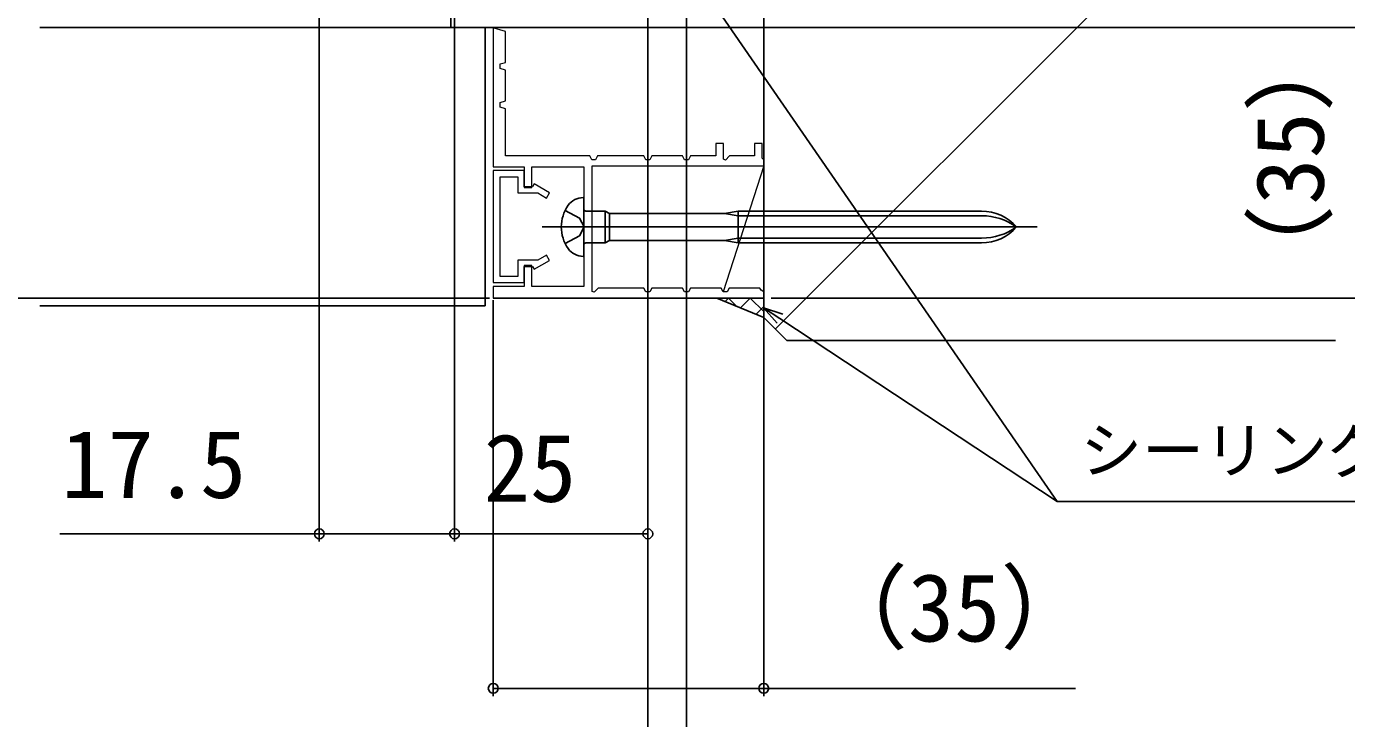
# Model space of a CAD drawing. Units: millimetres, scale not verified. Extents: x -525 to 525, y -783 to 779.
# Drawn here: x 101.4 to 272.2, y -655.2 to -565.6 of the extents above; entities that cross this region are included whole.
import ezdxf
from ezdxf.enums import TextEntityAlignment as Align

# ---------------------------------------------------------------- set-up
doc = ezdxf.new("R2010")
doc.units = ezdxf.units.MM
doc.header["$LTSCALE"] = 4
doc.layers.add('0-2_YKK_11', color=211, linetype='Continuous', lineweight=18)
for name, color, linetype in [('0-4_YKK_12', 2, 'Continuous'), ('0-5_YKK_13', 4, 'Continuous'), ('0-7_YKK_D', 6, 'Continuous'), ('0-9_YSS_K', 3, 'Continuous'), ('0-A_YSS_KE', 3, 'Continuous')]:
    doc.layers.add(name, color=color, linetype=linetype)
doc.styles.add('ＭＳ ゴシック', font='')
doc.styles.get('ＭＳ ゴシック').set_extended_font_data('MS Gothic')

msp = doc.modelspace()

# ---------------------------------------------------------------- linework, layer by layer
at = {"layer": '0-2_YKK_11'}
for points in [[(181.837, -565.747), (181.837, -539.297), (180.637, -539.297)], [(156.837, -547.947), (156.837, -565.747), (181.837, -565.747)]]:
    msp.add_lwpolyline(points, dxfattribs=at)
at = {"layer": '0-2_YKK_11', "color": 30}
for points in [[(196.837, -583.646), (196.837, -582.846), (196.637, -582.646), (196.637, -580.746), (195.637, -580.746), (195.637, -582.346), (192.42, -582.346), (191.884, -582.882), (191.637, -582.779), (191.637, -580.746), (190.637, -580.746), (190.637, -582.346), (187.337, -582.346), (187.082, -582.846), (186.592, -582.846), (186.337, -582.346), (182.337, -582.346), (182.082, -582.846), (181.592, -582.846), (181.337, -582.346), (175.337, -582.346), (175.082, -582.846), (174.592, -582.846), (174.337, -582.346), (163.437, -582.346), (163.437, -576.246), (162.737, -576.049), (162.737, -575.443), (163.437, -575.246), (163.437, -571.246), (162.737, -571.049), (162.737, -570.443), (163.437, -570.246), (163.437, -566.246), (161.661, -565.746), (161.837, -565.746)], [(161.837, -565.746), (161.837, -583.746), (165.837, -583.746), (165.837, -586.446), (166.837, -586.446), (166.837, -583.746), (173.537, -583.746), (173.537, -599.246), (166.837, -599.246), (166.837, -596.546), (165.837, -596.546), (165.837, -599.246), (161.837, -599.246), (161.837, -600.746)], [(196.837, -600.746), (196.837, -599.946), (196.481, -599.728), (196.337, -599.446), (192.337, -599.446), (192.082, -599.946), (191.592, -599.946)], [(161.837, -600.746), (196.837, -600.746), (161.837, -600.746)]]:
    msp.add_lwpolyline(points, dxfattribs=at)
for points in [[(191.592, -599.946), (191.337, -599.446), (187.337, -599.446), (187.082, -599.946), (186.592, -599.946), (186.337, -599.446), (182.337, -599.446), (182.082, -599.946), (181.592, -599.946), (181.337, -599.446), (175.42, -599.446), (174.884, -599.982), (174.637, -599.879), (174.637, -583.646), (196.837, -583.646)], [(161.837, -584.246), (161.837, -598.746), (165.837, -598.746), (165.837, -596.646), (166.937, -596.646), (167.153, -597.019), (169.137, -595.873), (168.737, -595.18), (167.585, -595.846), (165.037, -595.846), (165.037, -597.946), (162.737, -597.946), (162.737, -585.046), (165.037, -585.046), (165.037, -587.146), (167.585, -587.146), (168.737, -587.811), (169.137, -587.118), (167.153, -585.973), (166.937, -586.346), (165.837, -586.346), (165.837, -584.246)]]:
    msp.add_lwpolyline(points, close=True, dxfattribs=at)
at = {"layer": '0-4_YKK_12'}
for p, q in [((156.341, -547.446), (156.341, -565.746)), ((328.669, -565.746), (103.19, -565.746)), ((156.341, -565.746), (103.19, -565.746))]:
    msp.add_line(p, q, dxfattribs=at)
at = {"layer": '0-5_YKK_13'}
for p, q in [((103.19, -565.745), (156.796, -565.745)), ((160.796, -601.745), (160.796, -565.746)), ((173.537, -587.746), (173.488, -587.746)), ((173.537, -587.746), (173.537, -595.346)), ((173.837, -589.496), (176.337, -589.496)), ((176.337, -589.496), (176.337, -593.596)), ((176.857, -589.796), (191.737, -589.796)), ((191.737, -589.796), (193.537, -589.496)), ((191.737, -589.796), (193.537, -590.096)), ((193.537, -593.596), (193.537, -589.496)), ((193.537, -589.496), (225.021, -589.496)), ((193.537, -590.096), (225.021, -590.096)), ((168.162, -591.546), (232.195, -591.546)), ((173.837, -593.596), (176.337, -593.596)), ((176.337, -593.596), (176.857, -593.296)), ((176.857, -593.296), (191.737, -593.296)), ((191.737, -593.296), (193.537, -592.996)), ((191.737, -593.296), (193.537, -593.596)), ((193.537, -592.996), (225.021, -592.996)), ((193.537, -593.596), (225.021, -593.596)), ((173.488, -595.346), (173.537, -595.346)), ((103.19, -601.745), (160.796, -601.745))]:
    msp.add_line(p, q, dxfattribs=at)
for points in [[(171.146, -589.396), (172.997, -590.401), (173.606, -591.546)], [(176.337, -589.496), (176.857, -589.796), (176.857, -593.296)], [(171.146, -593.696), (172.997, -592.691), (173.606, -591.546)]]:
    msp.add_lwpolyline(points, dxfattribs=at)
for centre, radius, start, end in [((175.437, -591.546), 4.8, 144.31467, 215.68533), ((173.488, -590.146), 2.4, 90, 144.31467), ((173.837, -589.196), 0.3, 180, 270), ((225.021, -595.496), 6, 41.17289, 90), ((225.021, -597.854), 7.759, 54.40102, 90), ((225.021, -587.596), 6, 270, 318.82711), ((225.021, -585.237), 7.759, 270, 305.59898), ((173.837, -593.896), 0.3, 90, 180), ((173.488, -592.946), 2.4, 215.68533, 270)]:
    msp.add_arc(centre, radius, start, end, dxfattribs=at)
at = {"layer": '0-7_YKK_D'}
for p, q in [((139.337, -547.247), (139.337, -632.246)), ((156.837, -554.546), (156.837, -632.246)), ((181.837, -554.546), (181.837, -632.246)), ((186.837, -555.796), (186.837, -672.246)), ((186.837, -555.796), (186.837, -692.246)), ((156.837, -566.247), (156.837, -632.246)), ((181.837, -566.247), (181.837, -672.246)), ((182.541, -565.746), (276.341, -565.746)), ((228.763, -565.746), (276.341, -565.746)), ((161.337, -600.746), (12.173, -600.746)), ((161.837, -600.996), (161.837, -652.246)), ((197.796, -600.746), (276.341, -600.746)), ((181.837, -601.849), (181.837, -672.246)), ((196.837, -601.746), (196.837, -652.246)), ((156.837, -631.246), (181.837, -631.246))]:
    msp.add_line(p, q, dxfattribs=at)
for points in [[(186.304, -556.771), (187.751, -558.87), (234.78, -627.077)], [(198.548, -603.971), (196.796, -601.996), (199.301, -602.831)], [(196.796, -601.996), (198.924, -603.401), (234.78, -627.077), (321.875, -627.077)], [(156.837, -631.246), (139.337, -631.246), (105.787, -631.246)], [(161.837, -651.246), (196.837, -651.246), (237.18, -651.246)]]:
    msp.add_lwpolyline(points, dxfattribs=at)
for centre in [(139.337, -631.246), (156.837, -631.246), (156.837, -631.246), (181.837, -631.246), (161.837, -651.246), (196.837, -651.246)]:
    msp.add_circle(centre, 0.637, dxfattribs=at)
at = {"layer": '0-9_YSS_K'}
for p, q in [((270.795, -532.288), (198.337, -604.746)), ((191.83, -601.181), (192.265, -600.746)), ((192.265, -600.746), (193.31, -601.791)), ((193.832, -602.006), (195.093, -600.746)), ((195.093, -600.746), (196.837, -602.49)), ((195.835, -602.832), (196.837, -601.83))]:
    msp.add_line(p, q, dxfattribs=at)
msp.add_lwpolyline([(190.776, -600.746), (196.837, -600.746), (196.837, -603.246)], close=True, dxfattribs=at)
at = {"layer": '0-A_YSS_KE'}
for p, q in [((196.837, -489.246), (196.837, -603.246)), ((199.837, -606.246), (196.837, -603.246)), ((199.837, -606.246), (270.795, -606.246))]:
    msp.add_line(p, q, dxfattribs=at)

# ---------------------------------------------------------------- texts
at = {"layer": '0-7_YKK_D', "style": 'ＭＳ ゴシック'}
msp.add_text('（35）', height=8.798, rotation=90, dxfattribs=at).set_placement((271.909, -600.666), align=Align.BOTTOM_LEFT)
for s, height, p in [('シーリング（別途）', 5.865, (237.784, -625.122)), ('17.5', 8.798, (105.946, -629.246)), ('25', 8.798, (160.61, -629.746)), ('（35）', 8.798, (203.475, -647.814))]:
    msp.add_text(s, height=height, dxfattribs=at).set_placement(p, align=Align.BOTTOM_LEFT)

doc.saveas('drawing.dxf')
